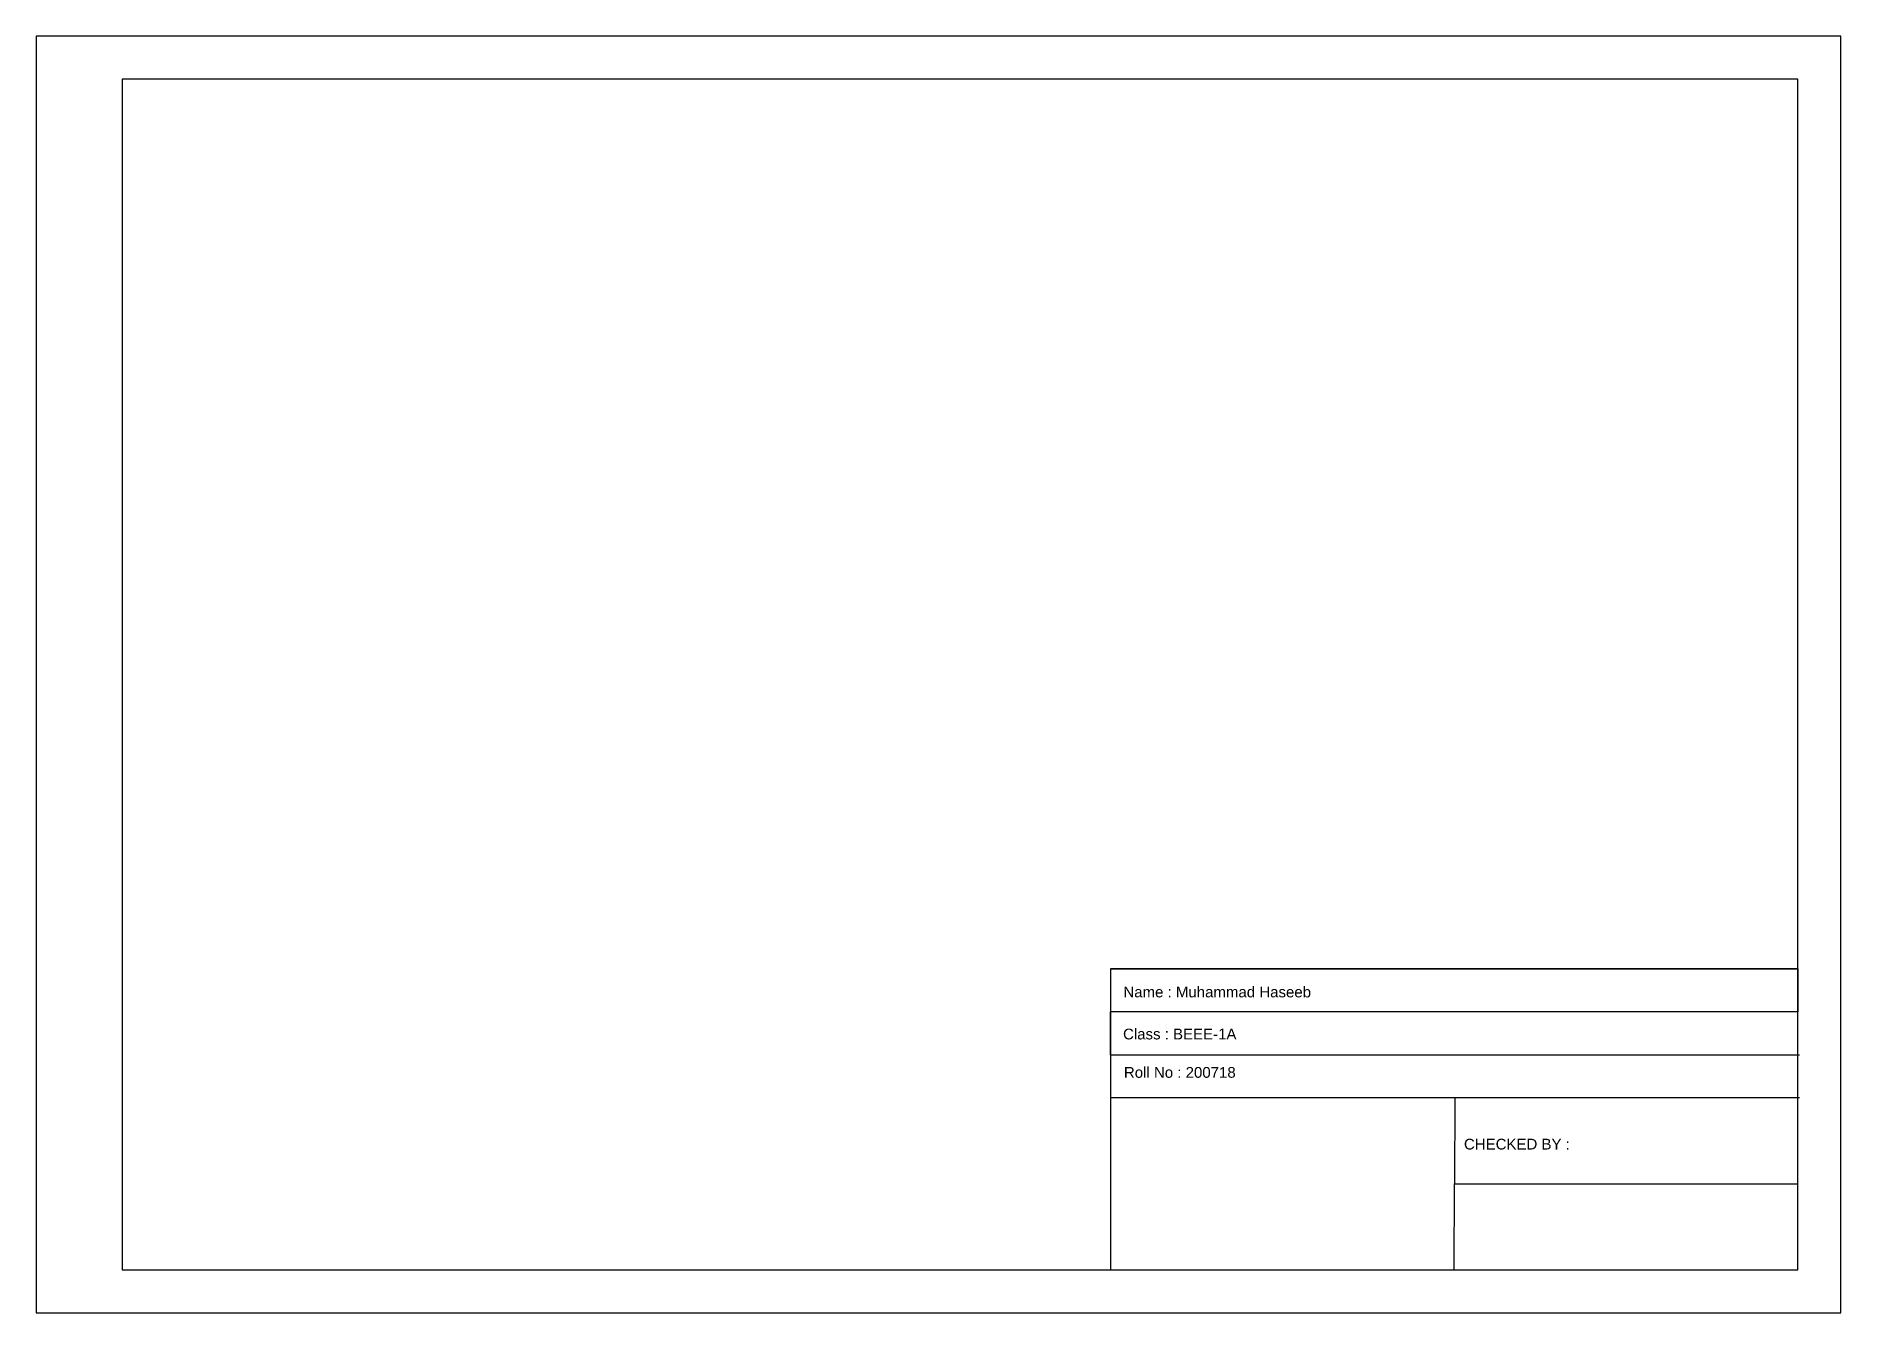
# Model space of a CAD drawing. Header units: millimetres. Extents: x -67 to 353, y -90 to 207.
import ezdxf

# ---------------------------------------------------------------- set-up
doc = ezdxf.new("R2010")
doc.units = ezdxf.units.MM
doc.styles.get("Standard").update_dxf_attribs({"font": 'arial.ttf'})

msp = doc.modelspace()

# ---------------------------------------------------------------- linework, layer by layer
for p, q in [((352.64, 207.26), (-67.36, 207.26)), ((-67.36, 207.26), (-67.36, -89.74)), ((352.64, -89.74), (352.64, 207.26)), ((342.64, 197.26), (-47.36, 197.26)), ((-47.36, 197.26), (-47.36, -79.74)), ((342.64, -79.74), (342.64, 197.26)), ((342.64, -9.74), (182.64, -9.74)), ((182.64, -9.74), (182.64, -79.74)), ((182.64, -9.74), (182.64, -9.74, -10)), ((182.64, -9.74, -10), (342.63, -9.74, -10)), ((342.63, -9.74, -10), (342.63, -19.74, -10)), ((342.64, -79.74), (342.64, -9.74)), ((342.63, -19.74, -10), (182.55, -19.74, -10)), ((182.55, -19.74, -10), (182.55, -29.74, -10)), ((182.55, -29.74, -10), (342.98, -29.74, -10)), ((342.98, -39.74, -10), (182.55, -39.74, -10)), ((262.76, -39.74, -10), (262.7, -59.74, -5)), ((262.64, -79.74), (262.7, -59.74, -5)), ((262.7, -59.74, -5), (342.63, -59.74, -5)), ((-47.36, -79.74), (342.64, -79.74)), ((182.64, -79.74), (262.64, -79.74)), ((-67.36, -89.74), (352.64, -89.74))]:
    msp.add_line(p, q)

# ---------------------------------------------------------------- texts
at = {"char_height": 2.5, "attachment_point": 1}
for s, width, insert in [('\\pxt2;Name : Muhammad Haseeb', 159.992, (185.66, -13.85)), ('Class : BEEE-1A', 160.4275, (185.58, -23.63, -10)), ('Roll No : 200718', 160.4275, (185.79, -32.55, -10)), ('CHECKED BY :', 79.8669, (264.92, -49.24, -10))]:
    msp.add_mtext_dynamic_manual_height_columns(s, width=width, gutter_width=12.5, heights=[0], dxfattribs=dict(at, insert=insert))

doc.saveas('drawing.dxf')
